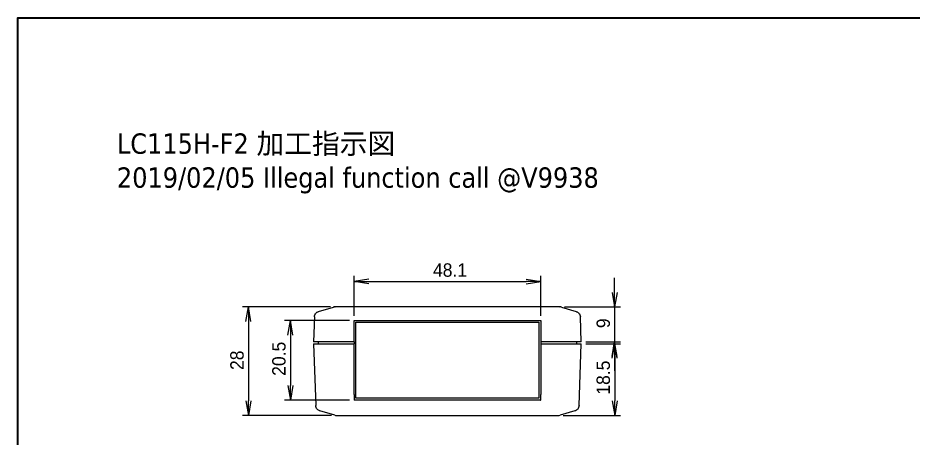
# Model space of a CAD drawing. Header units: millimetres. Extents: x 22 to 621, y 9 to 437.
# Drawn here: x 22.5 to 253.3, y 328.2 to 436.5 of the extents above; entities that cross this region are included whole.
import ezdxf

# ---------------------------------------------------------------- set-up
doc = ezdxf.new("R2010")
doc.units = ezdxf.units.MM
doc.header["$LTSCALE"] = 1.5
for name, color, linetype, lineweight in [('Border (ISO)', 7, 'Continuous', 35), ('Dimension (ISO)', 7, 'Continuous', 25), ('Symbol (ISO)', 7, 'Continuous', 25), ('Visible (ISO)', 7, 'Continuous', 25)]:
    doc.layers.add(name, color=color, linetype=linetype, lineweight=lineweight)
doc.styles.add('Note Text (JIS)', font='MS PGothic.ttf')
doc.dimstyles.new('Default (JIS)', dxfattribs={"dimscale": 1.5, "dimtxt": 2.3, "dimasz": 2.5, "dimexe": 1, "dimexo": 0.8, "dimgap": 0.8, "dimtad": 1, "dimtoh": 1, "dimrnd": 1e-08, "dimdsep": 46, "dimtxsty": 'Note Text (JIS)', "dimblk": 'OPEN', "dimcen": 0.09, "dimdle": 5, "dimclrd": 100, "dimclre": 100, "dimclrt": 7, "dimadec": 0, "dimazin": 2, "dimtfac": 1, "dimtmove": 0, "dimatfit": 3, "dimldrblk": 'OPEN', "dimfxl": 1, "dimtolj": 1, "dimtzin": 0, "dimlwd": 25, "dimlwe": 25, "dimarcsym": 0})

# ---------------------------------------------------------------- blocks, each defined once
blk = doc.blocks.new('図面枠 既定の図面枠')
at = {"layer": 'Border (ISO)', "flags": 128}
blk.add_lwpolyline([(15, 6), (15, 291), (414, 291), (414, 6), (15, 6)], dxfattribs=at)
blk = doc.blocks.new('_Open')
at = {"color": 0, "linetype": 'ByBlock', "lineweight": -2}
for p, q in [((-1, 0.167), (0, 0)), ((-1, -0.167), (0, 0)), ((0, 0), (-1, 0))]:
    blk.add_line(p, q, dxfattribs=at)
blk = doc.blocks.new('*D8')
at = {"layer": 'Defpoints', "color": 0}
for p in [(157.28, 368.56), (109.18, 358.51), (157.28, 358.51)]:
    blk.add_point(p, dxfattribs=at)
at = {"layer": 'Dimension (ISO)', "color": 100, "lineweight": 25}
for p, q in [((109.18, 359.71), (109.18, 370.06)), ((157.28, 359.71), (157.28, 370.06)), ((112.93, 368.56), (153.53, 368.56))]:
    blk.add_line(p, q, dxfattribs=at)
at = {"layer": 'Dimension (ISO)', "color": 100, "lineweight": 25, "xscale": 3.75, "yscale": 3.75, "zscale": 3.75, "rotation": 180}
blk.add_blockref('_Open', (109.18, 368.56), dxfattribs=at)
at = {"layer": 'Dimension (ISO)', "color": 100, "lineweight": 25, "xscale": 3.75, "yscale": 3.75, "zscale": 3.75}
blk.add_blockref('_Open', (157.28, 368.56), dxfattribs=at)
at = {"layer": 'Dimension (ISO)', "color": 7, "lineweight": 25, "insert": (129.51, 371.49), "char_height": 3.45, "attachment_point": 4, "style": 'Note Text (JIS)'}
blk.add_mtext('\\A1;48.1', dxfattribs=at)
blk = doc.blocks.new('*D9')
at = {"layer": 'Defpoints', "color": 0}
for p in [(109.18, 358.51), (92.74, 338.01), (109.23, 338.01)]:
    blk.add_point(p, dxfattribs=at)
at = {"layer": 'Dimension (ISO)', "color": 100, "lineweight": 25}
for p, q in [((107.98, 358.51), (91.24, 358.51)), ((92.74, 354.76), (92.74, 341.76)), ((108.03, 338.01), (91.24, 338.01))]:
    blk.add_line(p, q, dxfattribs=at)
at = {"layer": 'Dimension (ISO)', "color": 100, "lineweight": 25, "xscale": 3.75, "yscale": 3.75, "zscale": 3.75}
for p, rotation in [((92.74, 358.51), 90), ((92.74, 338.01), 270)]:
    blk.add_blockref('_Open', p, dxfattribs=dict(at, rotation=rotation))
at = {"layer": 'Dimension (ISO)', "color": 7, "lineweight": 25, "insert": (89.81, 344.25), "char_height": 3.45, "attachment_point": 4, "rotation": 90, "style": 'Note Text (JIS)'}
blk.add_mtext('\\A1;20.5', dxfattribs=at)
blk = doc.blocks.new('*D10')
at = {"layer": 'Defpoints', "color": 0}
for p in [(104.27, 362.01), (81.92, 334.01), (104.59, 334.01)]:
    blk.add_point(p, dxfattribs=at)
at = {"layer": 'Dimension (ISO)', "color": 100, "lineweight": 25}
for p, q in [((103.07, 362.01), (80.42, 362.01)), ((81.92, 358.26), (81.92, 337.76)), ((103.39, 334.01), (80.42, 334.01))]:
    blk.add_line(p, q, dxfattribs=at)
at = {"layer": 'Dimension (ISO)', "color": 100, "lineweight": 25, "xscale": 3.75, "yscale": 3.75, "zscale": 3.75}
for p, rotation in [((81.92, 362.01), 90), ((81.92, 334.01), 270)]:
    blk.add_blockref('_Open', p, dxfattribs=dict(at, rotation=rotation))
at = {"layer": 'Dimension (ISO)', "color": 7, "lineweight": 25, "insert": (79, 345.75), "char_height": 3.45, "attachment_point": 4, "rotation": 90, "style": 'Note Text (JIS)'}
blk.add_mtext('\\A1;28', dxfattribs=at)
blk = doc.blocks.new('*D11')
at = {"layer": 'Defpoints', "color": 0}
for p in [(162.18, 362.01), (167.73, 353.01), (176.35, 353.01)]:
    blk.add_point(p, dxfattribs=at)
at = {"layer": 'Dimension (ISO)', "color": 100, "lineweight": 25}
for p, q in [((176.35, 365.76), (176.35, 369.51)), ((163.38, 362.01), (177.85, 362.01)), ((176.35, 362.01), (176.35, 353.01)), ((168.93, 353.01), (177.85, 353.01)), ((176.35, 349.26), (176.35, 345.51))]:
    blk.add_line(p, q, dxfattribs=at)
at = {"layer": 'Dimension (ISO)', "color": 100, "lineweight": 25, "xscale": 3.75, "yscale": 3.75, "zscale": 3.75}
for p, rotation in [((176.35, 362.01), 270), ((176.35, 353.01), 90)]:
    blk.add_blockref('_Open', p, dxfattribs=dict(at, rotation=rotation))
at = {"layer": 'Dimension (ISO)', "color": 7, "lineweight": 25, "insert": (173.43, 356.54), "char_height": 3.45, "attachment_point": 4, "rotation": 90, "style": 'Note Text (JIS)'}
blk.add_mtext('\\A1;9', dxfattribs=at)
blk = doc.blocks.new('*D12')
at = {"layer": 'Defpoints', "color": 0}
for p in [(167.73, 352.51), (161.86, 334.01), (176.36, 334.01)]:
    blk.add_point(p, dxfattribs=at)
at = {"layer": 'Dimension (ISO)', "color": 100, "lineweight": 25}
for p, q in [((168.93, 352.51), (177.86, 352.51)), ((176.36, 348.76), (176.36, 337.76)), ((163.06, 334.01), (177.86, 334.01))]:
    blk.add_line(p, q, dxfattribs=at)
at = {"layer": 'Dimension (ISO)', "color": 100, "lineweight": 25, "xscale": 3.75, "yscale": 3.75, "zscale": 3.75}
for p, rotation in [((176.36, 352.51), 90), ((176.36, 334.01), 270)]:
    blk.add_blockref('_Open', p, dxfattribs=dict(at, rotation=rotation))
at = {"layer": 'Dimension (ISO)', "color": 7, "lineweight": 25, "insert": (173.43, 339.39), "char_height": 3.45, "attachment_point": 4, "rotation": 90, "style": 'Note Text (JIS)'}
blk.add_mtext('\\A1;18.5', dxfattribs=at)

msp = doc.modelspace()

# ---------------------------------------------------------------- linework, layer by layer
at = {"layer": 'Visible (ISO)'}
for p, q in [((100.036, 360.83), (103.833, 361.953)), ((104.259, 362.015), (104.273, 362.015)), ((108.982, 362.015), (104.273, 362.015)), ((157.472, 362.015), (108.982, 362.015)), ((162.182, 362.015), (157.472, 362.015)), ((162.622, 361.953), (166.419, 360.83)), ((98.951, 359.437), (98.727, 353.015)), ((109.177, 358.515), (157.277, 358.515)), ((109.177, 353.015), (109.177, 358.515)), ((109.627, 358.065), (156.827, 358.065)), ((109.627, 338.465), (109.627, 358.065)), ((156.827, 358.065), (156.827, 338.465)), ((157.277, 358.515), (157.277, 353.015)), ((167.727, 353.015), (167.503, 359.437)), ((108.721, 353.015), (98.727, 353.015)), ((98.727, 352.515), (108.721, 352.515)), ((98.727, 352.515), (99.283, 336.593)), ((99.927, 353.015), (99.927, 352.515)), ((109.177, 353.015), (108.721, 353.015)), ((108.721, 352.515), (109.177, 352.515)), ((109.177, 353.015), (109.177, 352.515)), ((109.177, 339.454), (109.177, 352.515)), ((157.733, 353.015), (157.277, 353.015)), ((157.277, 353.015), (157.277, 352.515)), ((157.277, 352.515), (157.733, 352.515)), ((157.277, 352.515), (157.277, 339.454)), ((167.727, 353.015), (157.733, 353.015)), ((157.733, 352.515), (167.727, 352.515)), ((166.527, 353.015), (166.527, 352.515)), ((167.171, 336.592), (167.727, 352.515)), ((109.177, 339.454), (109.177, 338.015)), ((157.277, 338.015), (157.277, 339.454)), ((109.177, 338.015), (109.227, 338.015)), ((157.227, 338.015), (109.227, 338.015)), ((156.827, 338.465), (109.627, 338.465)), ((157.227, 338.015), (157.277, 338.015)), ((104.165, 334.077), (100.367, 335.2)), ((166.087, 335.2), (162.29, 334.077)), ((104.591, 334.015), (109.314, 334.015)), ((109.314, 334.015), (157.141, 334.015)), ((157.141, 334.015), (161.863, 334.015))]:
    msp.add_line(p, q, dxfattribs=at)
at = {"layer": 'Visible (ISO)', "flags": 128}
for points in [[(98.951, 359.437), (98.99, 359.728), (99.075, 359.984), (99.186, 360.192), (99.303, 360.352), (99.414, 360.471), (99.515, 360.559), (99.604, 360.625), (99.681, 360.675), (99.806, 360.742), (99.902, 360.783), (100.036, 360.83)], [(104.139, 362.01), (104.143, 362.01), (104.147, 362.011), (104.152, 362.011), (104.156, 362.011), (104.16, 362.012), (104.165, 362.012), (104.17, 362.012), (104.174, 362.012), (104.179, 362.013), (104.184, 362.013), (104.189, 362.013), (104.194, 362.013), (104.199, 362.014), (104.204, 362.014), (104.209, 362.014), (104.214, 362.014), (104.22, 362.014), (104.225, 362.014), (104.231, 362.015), (104.236, 362.015), (104.242, 362.015), (104.248, 362.015), (104.253, 362.015), (104.259, 362.015)], [(104.273, 362.015), (104.266, 362.015), (104.26, 362.015), (104.253, 362.015), (104.247, 362.015), (104.241, 362.015), (104.235, 362.014), (104.229, 362.014), (104.223, 362.014), (104.217, 362.014), (104.211, 362.014), (104.205, 362.014), (104.2, 362.013), (104.194, 362.013), (104.189, 362.013), (104.183, 362.013), (104.178, 362.013), (104.173, 362.012), (104.168, 362.012), (104.163, 362.012), (104.158, 362.011), (104.153, 362.011), (104.148, 362.011), (104.143, 362.01), (104.139, 362.01)], [(162.316, 362.01), (162.311, 362.01), (162.306, 362.011), (162.302, 362.011), (162.297, 362.011), (162.292, 362.012), (162.287, 362.012), (162.282, 362.012), (162.277, 362.013), (162.271, 362.013), (162.266, 362.013), (162.26, 362.013), (162.255, 362.013), (162.249, 362.014), (162.244, 362.014), (162.238, 362.014), (162.232, 362.014), (162.226, 362.014), (162.22, 362.014), (162.214, 362.015), (162.207, 362.015), (162.201, 362.015), (162.195, 362.015), (162.188, 362.015), (162.182, 362.015)], [(162.195, 362.015), (162.201, 362.015), (162.207, 362.015), (162.212, 362.015), (162.218, 362.015), (162.224, 362.015), (162.229, 362.014), (162.235, 362.014), (162.24, 362.014), (162.245, 362.014), (162.25, 362.014), (162.256, 362.014), (162.261, 362.013), (162.266, 362.013), (162.271, 362.013), (162.275, 362.013), (162.28, 362.013), (162.285, 362.012), (162.289, 362.012), (162.294, 362.012), (162.298, 362.011), (162.303, 362.011), (162.307, 362.011), (162.311, 362.01), (162.316, 362.01)], [(166.419, 360.83), (166.553, 360.783), (166.648, 360.742), (166.773, 360.675), (166.939, 360.559), (167.041, 360.471), (167.152, 360.352), (167.269, 360.192), (167.379, 359.983), (167.464, 359.728), (167.503, 359.437)], [(100.367, 335.2), (100.234, 335.246), (100.138, 335.288), (100.013, 335.355), (99.847, 335.471), (99.745, 335.559), (99.634, 335.678), (99.518, 335.838), (99.407, 336.046), (99.322, 336.302), (99.283, 336.592)], [(167.171, 336.592), (167.132, 336.302), (167.047, 336.045), (166.937, 335.838), (166.82, 335.678), (166.709, 335.559), (166.607, 335.471), (166.519, 335.405), (166.442, 335.355), (166.316, 335.288), (166.221, 335.246), (166.087, 335.2)]]:
    msp.add_lwpolyline(points, dxfattribs=at)
at = {"layer": 'Visible (ISO)'}
for centre, start, end in [((104.259, 360.515), 94.60542, 106.51786), ((162.195, 360.515), 73.48214, 85.39458), ((104.591, 335.515), 253.48214, 270), ((161.863, 335.515), 270, 286.51786)]:
    msp.add_arc(centre, 1.5, start, end, dxfattribs=at)

# ---------------------------------------------------------------- block references
at = {"xscale": 1.5, "yscale": 1.5, "zscale": 1.5}
msp.add_blockref('図面枠 既定の図面枠', (0, 0), dxfattribs=at)

# ---------------------------------------------------------------- texts
at = {"layer": 'Symbol (ISO)', "insert": (48.028, 398.983), "char_height": 8, "width": 339.46143, "attachment_point": 4, "style": 'Note Text (JIS)'}
msp.add_mtext('{\\fTahoma|b0|i0|c1|p0;\\H5.25;LC115H-F2 加工指示図\\P2019/02/05 Illegal function call @V9938}', dxfattribs=at)

# ---------------------------------------------------------------- dimensions: what is measured, and where the dimension line sits
at = {"layer": 'Dimension (ISO)', "color": 100, "lineweight": 25}
dim = msp.add_linear_dim(base=(157.277, 368.561), p1=(109.177, 358.515), p2=(157.277, 358.515), dimstyle='Default (JIS)', override={"dimtoh": 0, "dimdec": 2, "dimtp": 0, "dimtm": 0, "dimtdec": 2, "dimatfit": 2}, dxfattribs=at)
dim.commit()
dim.dimension.update_dxf_attribs({"geometry": '*D8', "text_midpoint": (133.227, 368.561), "dimtype": 160})
for base, p1, p2, angle, picture, middle in [((176.354, 353.015), (162.182, 362.015), (167.727, 353.015), 90, '*D11', (176.354, 357.515)), ((81.921, 334.015), (104.273, 362.015), (104.591, 334.015), 90, '*D10', (81.921, 348.015)), ((92.743, 338.015), (109.177, 358.515), (109.227, 338.015), 270, '*D9', (92.743, 348.265)), ((176.362, 334.015), (167.727, 352.515), (161.863, 334.015), 90, '*D12', (176.362, 343.265))]:
    dim = msp.add_linear_dim(base=base, p1=p1, p2=p2, angle=angle, dimstyle='Default (JIS)', override={"dimtoh": 0, "dimdec": 2, "dimtp": 0, "dimtm": 0, "dimtdec": 2, "dimatfit": 2}, dxfattribs=at)
    dim.commit()
    dim.dimension.update_dxf_attribs({"geometry": picture, "text_midpoint": middle, "dimtype": 160})

doc.saveas('drawing.dxf')
